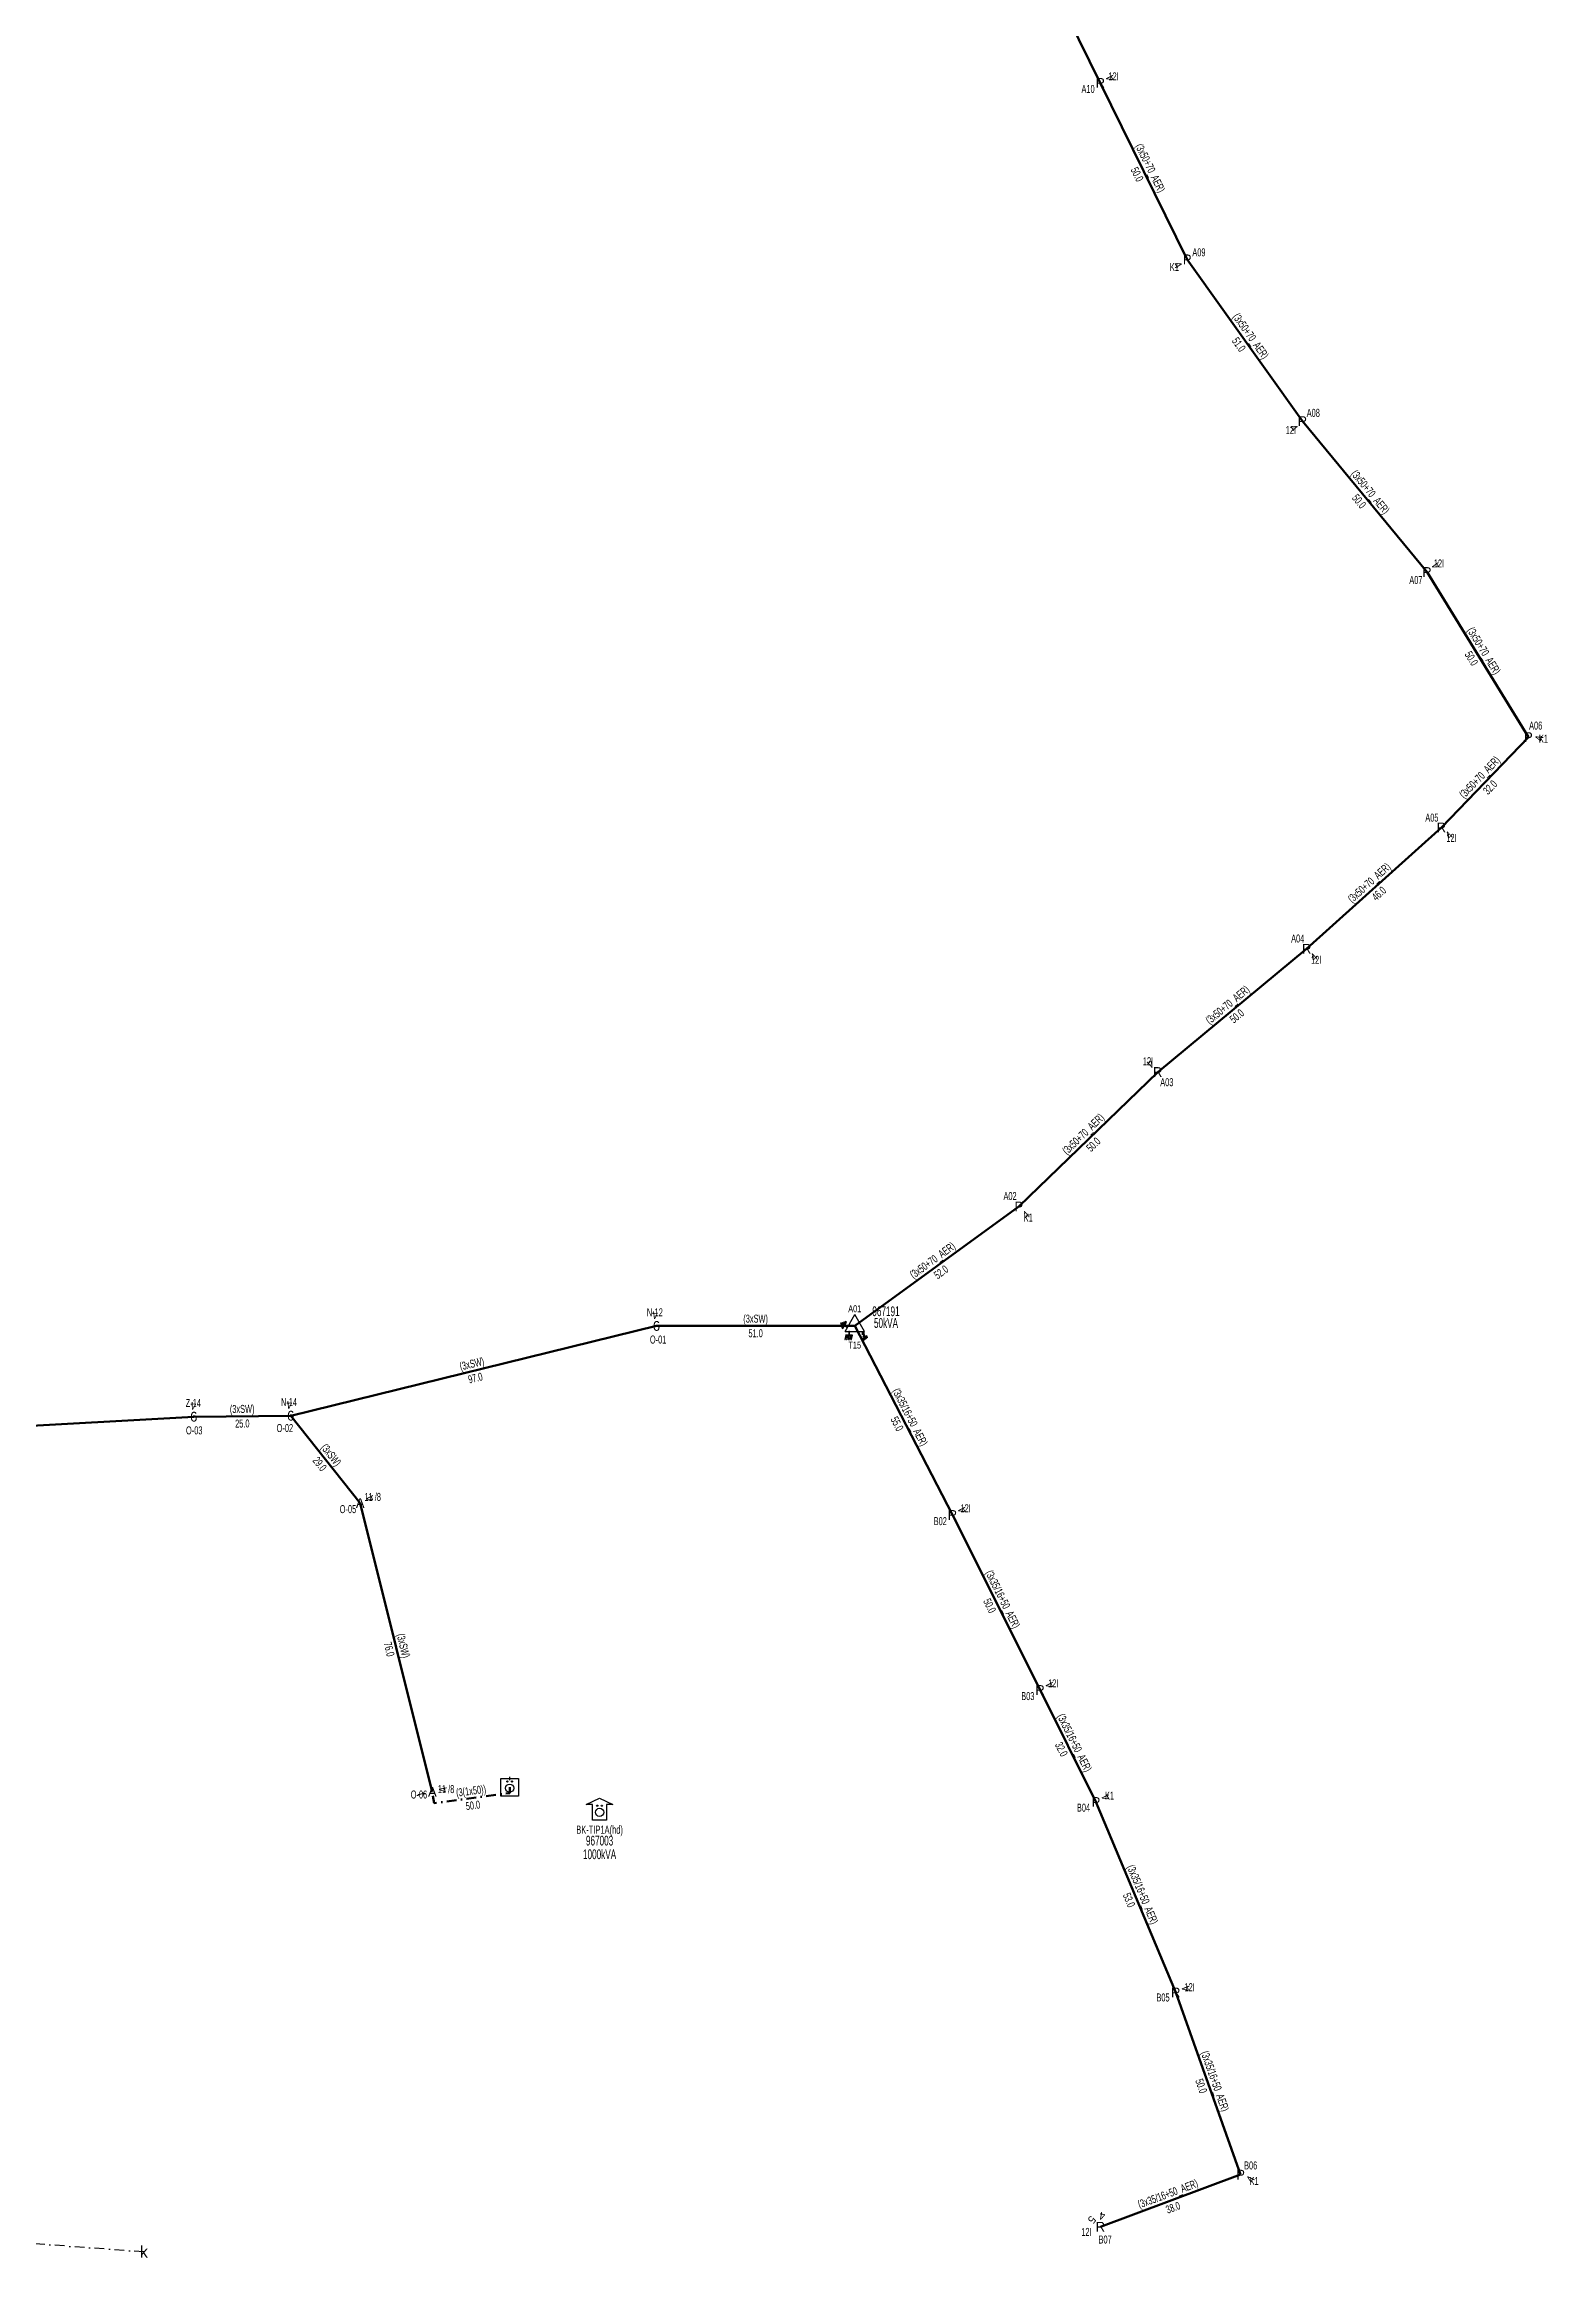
# Model space of a CAD drawing. Header units: millimetres. Extents: x 547575 to 550077, y 4149016 to 4153735.
# Drawn here: x 549486 to 549871, y 4152074 to 4152641 of the extents above; entities that cross this region are included whole.
import ezdxf
from ezdxf.enums import TextEntityAlignment as Align

# ---------------------------------------------------------------- set-up
doc = ezdxf.new("R2010")
doc.units = ezdxf.units.MM
doc.linetypes.add('DASHDOT', pattern=[5, 2.5, -1.25, 0, -1.25])
for name, color, linetype, lineweight in [('DIREK_AG_MEVCUT', 120, 'Continuous', 25), ('DIREK_ENH_MEVCUT', 6, 'Continuous', 25), ('HAT_ABONE_YERALTI_MEVCUT', 56, 'DASHDOT', 30), ('HAT_AG_HAVAI_MEVCUT', 126, 'Continuous', 50), ('HAT_OG_HAVAI_MEVCUT', 48, 'Continuous', 70), ('HAT_OG_YERALTI_MEVCUT', 48, 'DASHDOT', 70), ('KOFRE_ABONE_MEVCUT', 6, 'Continuous', 25), ('TRAFO_MEVCUT', 5, 'Continuous', 30), ('TRAFO_TADILAT_BYSK', 5, 'Continuous', 30)]:
    doc.layers.add(name, color=color, linetype=linetype, lineweight=lineweight)
doc.styles.add('Direk', font='B_CAD')
doc.styles.get("Standard").update_dxf_attribs({"font": 'Arial'})

# ---------------------------------------------------------------- blocks, each defined once
blk = doc.blocks.new('MEV_OZELBINA_KARE')
at = {"layer": 'TRAFO_MEVCUT', "linetype": 'Continuous'}
for p, q in [((-2.25, 2.25), (2.25, 2.25)), ((-2.25, -2.25), (-2.25, 2.25)), ((0, 1.8), (0, 2.7)), ((2.25, 2.25), (2.25, -2.25)), ((2.25, -2.25), (-2.25, -2.25))]:
    blk.add_line(p, q, dxfattribs=at)
for centre, radius in [((0, -0.215091), 1.049264), ((-0.592312, 1.488957), 0.15614), ((0.592312, 1.488957), 0.15614)]:
    blk.add_circle(centre, radius, dxfattribs=at)
blk = doc.blocks.new('MEV_BETKOSK_OZEL')
at = {"layer": 'TRAFO_MEVCUT', "linetype": 'Continuous'}
for p, q in [((-3.4, 2), (0, 3.6)), ((-1.8, 2), (-3.4, 2)), ((-1.8, -2), (-1.8, 2)), ((0, 3.6), (3.4, 2)), ((3.4, 2), (1.8, 2)), ((1.8, 2), (1.8, -2)), ((1.8, -2), (-1.8, -2))]:
    blk.add_line(p, q, dxfattribs=at)
for centre, radius in [((0, 0), 1.049264), ((-0.592312, 1.704048), 0.15614), ((0.592312, 1.704048), 0.15614)]:
    blk.add_circle(centre, radius, dxfattribs=at)
blk = doc.blocks.new('MEV_DIREK')
h = blk.add_hatch(color=32)
h.paths.add_polyline_path([(-2.14, 0.97), (-2.35, 1.09), (-3.31, -0.55), (-3.09, -0.67), (-2.67, 0.06), (-1.89, -0.39), (-1.79, -0.22), (-2.56, 0.23)])
h.paths.add_polyline_path([(-3.46, -0.17), (-3.33, -0.25), (-2.61, 0.99), (-2.74, 1.06)])
h.paths.add_polyline_path([(-3.54, 0.29), (-3.41, 0.22), (-3.05, 0.82), (-3.18, 0.9)])
h.paths.add_polyline_path([(-3.58, 0.81), (-3.66, 0.68), (-3.53, 0.61), (-3.45, 0.74)])
h.paths.add_polyline_path([(-1.51, -2.34), (-2.26, -2.33), (-2.52, -3.47), (-2.42, -3.47), (-2.21, -2.53), (-1.91, -2.54), (-2.12, -3.47), (-2.02, -3.47), (-1.81, -2.54), (-1.51, -2.54), (-1.72, -3.47), (-1.62, -3.48), (-1.41, -2.54), (-1.11, -2.54), (-1.32, -3.48), (-1.22, -3.48), (-1.01, -2.54), (-0.71, -2.55), (-0.92, -3.48), (-0.82, -3.48), (-0.56, -2.35), (-1.31, -2.34), (-1.31, -1.44), (-1.51, -1.44)])
at = {"layer": 'TRAFO_MEVCUT'}
for points in [[(2.35, -1.57), (2.12, -1.92), (2.08, -1.44), (1.94, -1.44), (2.01, -2.32), (2.25, -1.96), (2.31, -2.67), (2.1, -2.67), (2.39, -2.87), (2.4, -2.86), (2.64, -2.49), (2.45, -2.63)], [(2.35, -1.57), (2.12, -1.92), (2.08, -1.44), (1.94, -1.44), (2.01, -2.32), (2.25, -1.96), (2.31, -2.67), (2.1, -2.67), (2.39, -2.87), (1.98, -3.19), (2.2, -3.79), (2.26, -3.74), (2.08, -3.26), (2.26, -3.13), (2.44, -3.6), (2.49, -3.56), (2.32, -3.08), (2.49, -2.94), (2.67, -3.42), (2.73, -3.38), (2.55, -2.9), (2.73, -2.76), (2.91, -3.24), (2.97, -3.2), (2.79, -2.72), (2.97, -2.58), (3.15, -3.06), (3.21, -3.01), (2.98, -2.42), (2.4, -2.86), (2.64, -2.49), (2.45, -2.63)], [(2.97, -2.58), (3.15, -3.06), (3.21, -3.01), (2.98, -2.42), (2.4, -2.86), (2.64, -2.49), (2.45, -2.63), (2.35, -1.57), (2.12, -1.92), (2.08, -1.44), (1.94, -1.44), (2.01, -2.32), (2.25, -1.96), (2.31, -2.67), (2.1, -2.67), (2.39, -2.87), (1.98, -3.19), (2.2, -3.79), (2.26, -3.74), (2.08, -3.26), (2.26, -3.13), (2.44, -3.6), (2.49, -3.56), (2.32, -3.08), (2.49, -2.94), (2.67, -3.42), (2.73, -3.38), (2.55, -2.9), (2.73, -2.76), (2.91, -3.24), (2.97, -3.2), (2.79, -2.72)]]:
    blk.add_hatch(color=32, dxfattribs=at).paths.add_polyline_path(points)
at = {"layer": 'TRAFO_MEVCUT', "linetype": 'Continuous'}
for p, q in [((-2.5, -1.44), (0, 2.89)), ((2.5, -1.44), (0, 2.89)), ((-2.5, -1.44), (2.5, -1.44))]:
    blk.add_line(p, q, dxfattribs=at)
at = {"layer": 'TRAFO_MEVCUT', "color": 32, "flags": 128}
blk.add_lwpolyline([(1.94, -1.44), (2.08, -1.44), (2.12, -1.92), (2.35, -1.57), (2.45, -2.63), (2.64, -2.49), (2.4, -2.86), (2.98, -2.42), (3.21, -3.01), (3.15, -3.06), (2.97, -2.58), (2.79, -2.72), (2.97, -3.2), (2.91, -3.24), (2.73, -2.76), (2.55, -2.9), (2.73, -3.38), (2.67, -3.42), (2.49, -2.94), (2.32, -3.08), (2.49, -3.56), (2.44, -3.6), (2.26, -3.13), (2.08, -3.26), (2.26, -3.74), (2.2, -3.79), (1.98, -3.19), (2.39, -2.87), (2.1, -2.67), (2.31, -2.67), (2.25, -1.96), (2.01, -2.32), (1.94, -1.44)], dxfattribs=at)
at = {"layer": 'TRAFO_TADILAT_BYSK', "color": 32, "flags": 128}
for points in [[(-3.53, 0.61), (-3.45, 0.74), (-3.58, 0.81), (-3.66, 0.68), (-3.53, 0.61)], [(-3.41, 0.22), (-3.05, 0.82), (-3.18, 0.9), (-3.54, 0.29), (-3.41, 0.22)], [(-3.33, -0.25), (-2.61, 0.99), (-2.74, 1.06), (-3.46, -0.17), (-3.33, -0.25)], [(-1.79, -0.22), (-2.56, 0.23), (-2.14, 0.97), (-2.35, 1.09), (-3.31, -0.55), (-3.09, -0.67), (-2.67, 0.06), (-1.89, -0.39), (-1.79, -0.22)], [(-1.31, -1.44), (-1.51, -1.44), (-1.51, -2.34), (-2.26, -2.33), (-2.52, -3.47), (-2.42, -3.47), (-2.21, -2.53), (-1.91, -2.54), (-2.12, -3.47), (-2.02, -3.47), (-1.81, -2.54), (-1.51, -2.54), (-1.72, -3.47), (-1.62, -3.48), (-1.41, -2.54), (-1.11, -2.54), (-1.32, -3.48), (-1.22, -3.48), (-1.01, -2.54), (-0.71, -2.55), (-0.92, -3.48), (-0.82, -3.48), (-0.56, -2.35), (-1.31, -2.34), (-1.31, -1.44)]]:
    blk.add_lwpolyline(points, dxfattribs=at)

msp = doc.modelspace()

# ---------------------------------------------------------------- linework, layer by layer
at = {"layer": 'HAT_ABONE_YERALTI_MEVCUT', "flags": 128}
msp.add_lwpolyline([(549511.577, 4152075.648), (549425.58, 4152082.042)], dxfattribs=at)
at = {"layer": 'HAT_AG_HAVAI_MEVCUT'}
for p, q in [((549756.638, 4152631.424), (549734.793, 4152675.621)), ((549778.901, 4152586.214), (549756.638, 4152631.424)), ((549778.901, 4152586.214), (549808.442, 4152544.749)), ((549808.442, 4152544.749), (549840.355, 4152506.089)), ((549866.327, 4152463.786), (549840.355, 4152506.089)), ((549866.327, 4152463.786), (549844.035, 4152440.649)), ((549809.514, 4152409.537), (549844.035, 4152440.649)), ((549809.514, 4152409.537), (549771.344, 4152377.968)), ((549771.344, 4152377.968), (549735.767, 4152343.519)), ((549735.767, 4152343.519), (549693.72, 4152312.919)), ((549718.751, 4152264.473), (549693.72, 4152312.919)), ((549741.197, 4152219.629), (549718.751, 4152264.473)), ((549741.197, 4152219.629), (549755.512, 4152190.938)), ((549775.974, 4152142.1), (549755.512, 4152190.938)), ((549775.974, 4152142.1), (549792.581, 4152095.443)), ((549756.65, 4152082.096), (549792.581, 4152095.443))]:
    msp.add_line(p, q, dxfattribs=at)
at = {"layer": 'HAT_OG_HAVAI_MEVCUT'}
for p, q in [((549549.189833, 4152289.906713), (549642.91156, 4152312.904801)), ((549642.91156, 4152312.904801), (549693.72, 4152312.919)), ((549524.339892, 4152289.650273), (549405.992152, 4152283.106206)), ((549524.339892, 4152289.650273), (549549.189833, 4152289.906713)), ((549566.989529, 4152267.520193), (549549.189833, 4152289.906713)), ((549585.472, 4152193.528), (549566.989529, 4152267.520193))]:
    msp.add_line(p, q, dxfattribs=at)
at = {"layer": 'HAT_OG_YERALTI_MEVCUT', "flags": 128}
msp.add_lwpolyline([(549605.306, 4152194.683), (549605.331347, 4152193.198587), (549585.908472, 4152190.657601), (549585.472, 4152193.528)], dxfattribs=at)

# ---------------------------------------------------------------- block references
at = {"layer": 'TRAFO_MEVCUT', "linetype": 'ByBlock'}
for name, p in [('MEV_DIREK', (549693.72, 4152312.919)), ('MEV_OZELBINA_KARE', (549605.306, 4152194.683)), ('MEV_BETKOSK_OZEL', (549628.32939, 4152188.279494))]:
    msp.add_blockref(name, p, dxfattribs=at)

# ---------------------------------------------------------------- texts
at = {"layer": 'DIREK_AG_MEVCUT', "linetype": 'ByBlock', "width": 0.53}
for s, p in [('A10', (549753.4992, 4152629.875474)), ('12I', (549760.041681, 4152633.103204)), ('K1', (549775.618165, 4152584.253753)), ('A09', (549781.906036, 4152588.008368)), ('A08', (549811.218621, 4152546.879816)), ('12I', (549805.4581, 4152542.459115)), ('A07', (549837.507137, 4152504.05438)), ('12I', (549843.420916, 4152508.279405)), ('A06', (549868.198403, 4152466.743676)), ('K1', (549870.179035, 4152463.367995)), ('A05', (549841.601668, 4152443.16473)), ('12I', (549846.627525, 4152437.968686)), ('A04', (549807.226575, 4152412.186091)), ('12I', (549811.9421, 4152406.724991)), ('12I', (549768.863023, 4152380.739411)), ('A03', (549773.678458, 4152375.36026)), ('A02', (549733.514375, 4152346.197746)), ('K1', (549738.175727, 4152340.654623)), ('12I', (549722.132384, 4152266.192706)), ('B02', (549715.631286, 4152262.886374)), ('12I', (549744.591363, 4152221.325285)), ('B03', (549738.066174, 4152218.064414)), ('K1', (549759.005127, 4152192.539081)), ('B04', (549752.330295, 4152189.47966)), ('B05', (549772.710041, 4152140.836446)), ('12I', (549779.524386, 4152143.474436)), ('B06', (549795.170163, 4152097.798045)), ('K1', (549796.062166, 4152093.818622)), ('12I', (549753.079631, 4152080.769744)), ('B07', (549757.868749, 4152078.815047))]:
    msp.add_text(s, height=2.05, dxfattribs=at).set_placement(p, align=Align.MIDDLE_CENTER)
at = {"layer": 'DIREK_AG_MEVCUT', "linetype": 'ByBlock', "style": 'Direk'}
for s, p in [('R', (549756.638, 4152631.424)), ('P', (549778.901, 4152586.214)), ('R', (549808.442, 4152544.749)), ('R', (549840.355, 4152506.089)), ('P', (549866.327, 4152463.786)), ('R', (549844.035, 4152440.649)), ('R', (549809.514, 4152409.537)), ('R', (549771.344, 4152377.968)), ('P', (549735.767, 4152343.519)), ('R', (549718.751, 4152264.473)), ('R', (549741.197, 4152219.629)), ('P', (549755.512, 4152190.938)), ('R', (549775.974, 4152142.1)), ('P', (549792.581, 4152095.443)), ('R', (549756.65, 4152082.096))]:
    msp.add_text(s, height=2.5, dxfattribs=at).set_placement(p, align=Align.MIDDLE_CENTER)
at = {"layer": 'DIREK_AG_MEVCUT', "color": 32, "style": 'Direk'}
for rotation, p in [(116.259403, (549759.14904, 4152632.66282)), (307.503118, (549806.220703, 4152543.044347)), (125.543429, (549842.63329, 4152507.716696)), (443.806761, (549869.110658, 4152463.48393)), (404.046157, (549845.981665, 4152438.636416)), (400.809803, (549811.34394, 4152407.417727)), (221.835019, (549769.476434, 4152380.054192)), (400.06133, (549737.5691, 4152341.376003)), (116.956999, (549721.246772, 4152265.742301)), (116.55294, (549743.701661, 4152220.880669)), (114.624434, (549758.057364, 4152192.104672)), (111.162571, (549778.585168, 4152143.110843)), (424.985347, (549795.118359, 4152094.25902)), (170.378117, (549757.118007, 4152084.85661))]:
    msp.add_text('4', height=2, rotation=rotation, dxfattribs=at).set_placement(p, align=Align.MIDDLE_CENTER)
at = {"layer": 'DIREK_AG_MEVCUT', "color": 32, "linetype": 'ByBlock', "style": 'Direk'}
for s, rotation, p in [('4', 300.842279, (549776.496971, 4152584.778506)), ('5', 230.378117, (549754.493245, 4152083.881611))]:
    msp.add_text(s, height=2, rotation=rotation, dxfattribs=at).set_placement(p, align=Align.MIDDLE_CENTER)
at = {"layer": 'DIREK_ENH_MEVCUT', "width": 0.53}
for s, p in [('N-12', (549642.488829, 4152316.397242)), ('O-01', (549643.332137, 4152309.430162)), ('Z-14', (549524.225067, 4152293.152017)), ('N-14', (549548.749431, 4152293.398135)), ('O-03', (549524.454598, 4152286.152153)), ('O-02', (549547.685243, 4152286.746616)), ('O-05', (549563.850655, 4152265.971816)), ('11 /8', (549570.202192, 4152269.104969)), ('O-06', (549582.040274, 4152192.840061)), ('11 /8', (549588.991926, 4152194.23362))]:
    msp.add_text(s, height=2.05, dxfattribs=at).set_placement(p, align=Align.MIDDLE_CENTER)
at = {"layer": 'DIREK_ENH_MEVCUT', "color": 32, "style": 'Direk'}
for s, rotation, p in [('4', 186.901613, (549642.575099, 4152315.684512)), ('4', 181.878103, (549524.248127, 4152292.448769)), ('4', 187.189229, (549548.839423, 4152292.6847)), ('4', 116.256686, (549569.500628, 4152268.758895)), ('f', 281.335514, (549582.72662, 4152192.977649)), ('4', 101.335514, (549588.21738, 4152194.078351))]:
    msp.add_text(s, height=2, rotation=rotation, dxfattribs=at).set_placement(p, align=Align.MIDDLE_CENTER)
at = {"layer": 'DIREK_ENH_MEVCUT', "style": 'Direk'}
for s, p in [('6', (549642.91156, 4152312.904801)), ('6', (549524.339892, 4152289.650273)), ('6', (549549.189833, 4152289.906713)), ('A', (549566.989529, 4152267.520193)), ('A', (549585.472, 4152193.528))]:
    msp.add_text(s, height=2.5, dxfattribs=at).set_placement(p, align=Align.MIDDLE_CENTER)
at = {"layer": 'HAT_AG_HAVAI_MEVCUT', "lineweight": 30, "width": 0.53}
for s, rotation, p in [('(3x50+70_AER)', 296.217263, (549768.532057, 4152609.19451, 274878.319)), ('(3x50+70_AER)', 305.467294, (549794.36378, 4152565.974702, 274904.221)), ('(3x50+70_AER)', 309.538941, (549825.054013, 4152525.960112, 274920.1775)), ('(3x50+70_AER)', 301.547916, (549854.065372, 4152485.38223, 274920.1775)), ('(3x50+70_AER)', 406.065605, (549854.568885, 4152452.807259, 274922.0175)), ('(3x50+70_AER)', 42.02671, (549826.205445, 4152425.724408, 274922.0175)), ('(3x50+70_AER)', 399.592896, (549789.887271, 4152394.407503, 274885.672)), ('(3x50+70_AER)', 404.077142, (549752.964218, 4152361.354143, 274867.8835)), ('(3x50+70_AER)', 396.045518, (549714.243336, 4152328.906267, 274846.86)), ('(3x35/16+50_AER)', 297.32442, (549706.990658, 4152289.086174, 274846.86)), ('(3x35/16+50_AER)', 296.589577, (549730.7341, 4152242.431457, 274859.3755)), ('(3x35/16+50_AER)', 296.516304, (549749.115086, 4152205.662985, 274877.756)), ('(3x35/16+50_AER)', 292.732564, (549766.526971, 4152166.847466, 274877.756)), ('(3x35/16+50_AER)', 289.592577, (549785.078286, 4152119.05653, 274896.2905)), ('(3x35/16+50_AER)', 20.378117, (549774.319518, 4152089.566303, 274896.2905))]:
    msp.add_text(s, height=2.05, rotation=rotation, dxfattribs=at).set_placement(p, align=Align.CENTER)
for s, rotation, p in [('50.0', 296.217263, (549767.006943, 4152608.44349, 274878.319)), ('51.0', 305.467294, (549792.97922, 4152564.988298, 274904.221)), ('50.0', 309.538941, (549823.742987, 4152524.877888, 274920.1775)), ('50.0', 301.547916, (549852.616628, 4152484.49277, 274920.1775)), ('32.0', 406.065605, (549855.793115, 4152451.627741, 274922.0175)), ('46.0', 42.02671, (549827.343555, 4152424.461592, 274922.0175)), ('50.0', 399.592896, (549790.970729, 4152393.097497, 274885.672)), ('50.0', 404.077142, (549754.146782, 4152360.132857, 274867.8835)), ('52.0', 396.045518, (549715.243664, 4152327.531733, 274846.86)), ('55.0', 297.32442, (549705.480342, 4152288.305826, 274846.86)), ('50.0', 296.589577, (549729.2139, 4152241.670543, 274859.3755)), ('32.0', 296.516304, (549747.593914, 4152204.904015, 274877.756)), ('53.0', 292.732564, (549764.959029, 4152166.190534, 274877.756)), ('50.0', 289.592577, (549783.476714, 4152118.48647, 274896.2905)), ('38.0', 20.378117, (549774.911482, 4152087.972697, 274896.2905))]:
    msp.add_text(s, height=2.05, rotation=rotation, dxfattribs=at).set_placement(p, align=Align.TOP_CENTER)
at = {"layer": 'HAT_OG_HAVAI_MEVCUT', "lineweight": 30, "width": 0.53}
for rotation, p in [(0.016012, (549668.315543, 4152313.761901, 274846.86)), (13.787214, (549595.848128, 4152302.231266, 274821.45578)), (0.591245, (549536.756092, 4152290.628447, 274774.594917)), (308.488482, (549558.755004, 4152279.242457, 274774.594917)), (284.02489, (549577.055426, 4152230.730088, 274783.494764))]:
    msp.add_text('(3xSW)', height=2.05, rotation=rotation, dxfattribs=at).set_placement(p, align=Align.CENTER)
for s, rotation, p in [('51.0', 0.016012, (549668.316018, 4152312.061901, 274846.86)), ('97.0', 13.787214, (549596.253266, 4152300.580248, 274821.45578)), ('25.0', 0.591245, (549536.773634, 4152288.928538, 274774.594917)), ('29.0', 308.488482, (549557.424358, 4152278.184449, 274774.594917)), ('76.0', 284.02489, (549575.406102, 4152230.318105, 274783.494764))]:
    msp.add_text(s, height=2.05, rotation=rotation, dxfattribs=at).set_placement(p, align=Align.TOP_CENTER)
at = {"layer": 'HAT_OG_YERALTI_MEVCUT', "lineweight": 30, "width": 0.53}
msp.add_text('(3(1x50))', height=2.05, rotation=367.453355, dxfattribs=at).set_placement((549595.509648, 4152192.770912), align=Align.CENTER)
msp.add_text('50.0', height=2.05, rotation=367.453355, dxfattribs=at).set_placement((549595.730171, 4152191.085276), align=Align.TOP_CENTER)
at = {"layer": 'KOFRE_ABONE_MEVCUT', "style": 'Direk'}
msp.add_text('k', height=3, dxfattribs=at).set_placement((549511.577, 4152075.648), align=Align.MIDDLE_CENTER)
at = {"layer": 'TRAFO_MEVCUT', "linetype": 'ByBlock', "width": 0.6}
for s, height, p in [('A01', 1.8, (549693.72, 4152316.419)), ('967191', 2.5, (549701.72, 4152315.419)), ('50kVA', 2.5, (549701.72, 4152312.419)), ('BK-TIP1A(hd)', 2.1, (549628.32939, 4152182.779494)), ('967003', 2.5, (549628.32939, 4152179.779494)), ('1000kVA', 2.5, (549628.32939, 4152176.279494))]:
    msp.add_text(s, height=height, dxfattribs=at).set_placement(p, align=Align.CENTER)
msp.add_text('T15', height=1.8, dxfattribs=at).set_placement((549693.72, 4152308.919), align=Align.TOP_CENTER)

doc.saveas('drawing.dxf')
